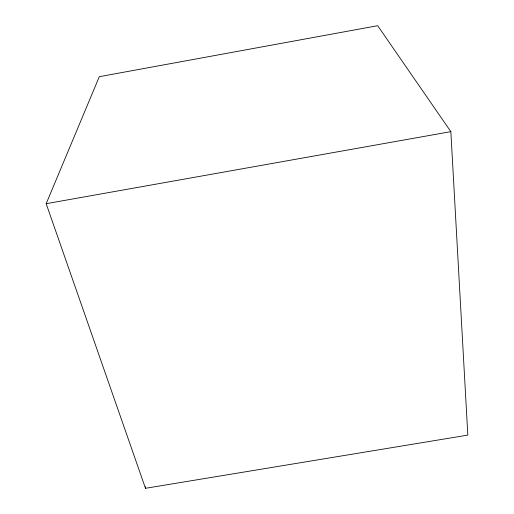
<?xml version="1.0" encoding="UTF-8"?>
<svg xmlns="http://www.w3.org/2000/svg" width="514" height="514" viewBox="0 0 514 514"><rect width="100%" height="100%" fill="white"/><g stroke="black" fill="none" stroke-linecap="round" stroke-linejoin="round"><path stroke-width="0.77" d="M145.481 488.3L46.176 203.698L99.298 76.682L377.694 25.7L450.849 131.648L467.824 435.114L145.481 488.3L145.642 486.7M46.176 203.698L450.849 131.648"/></g></svg>
